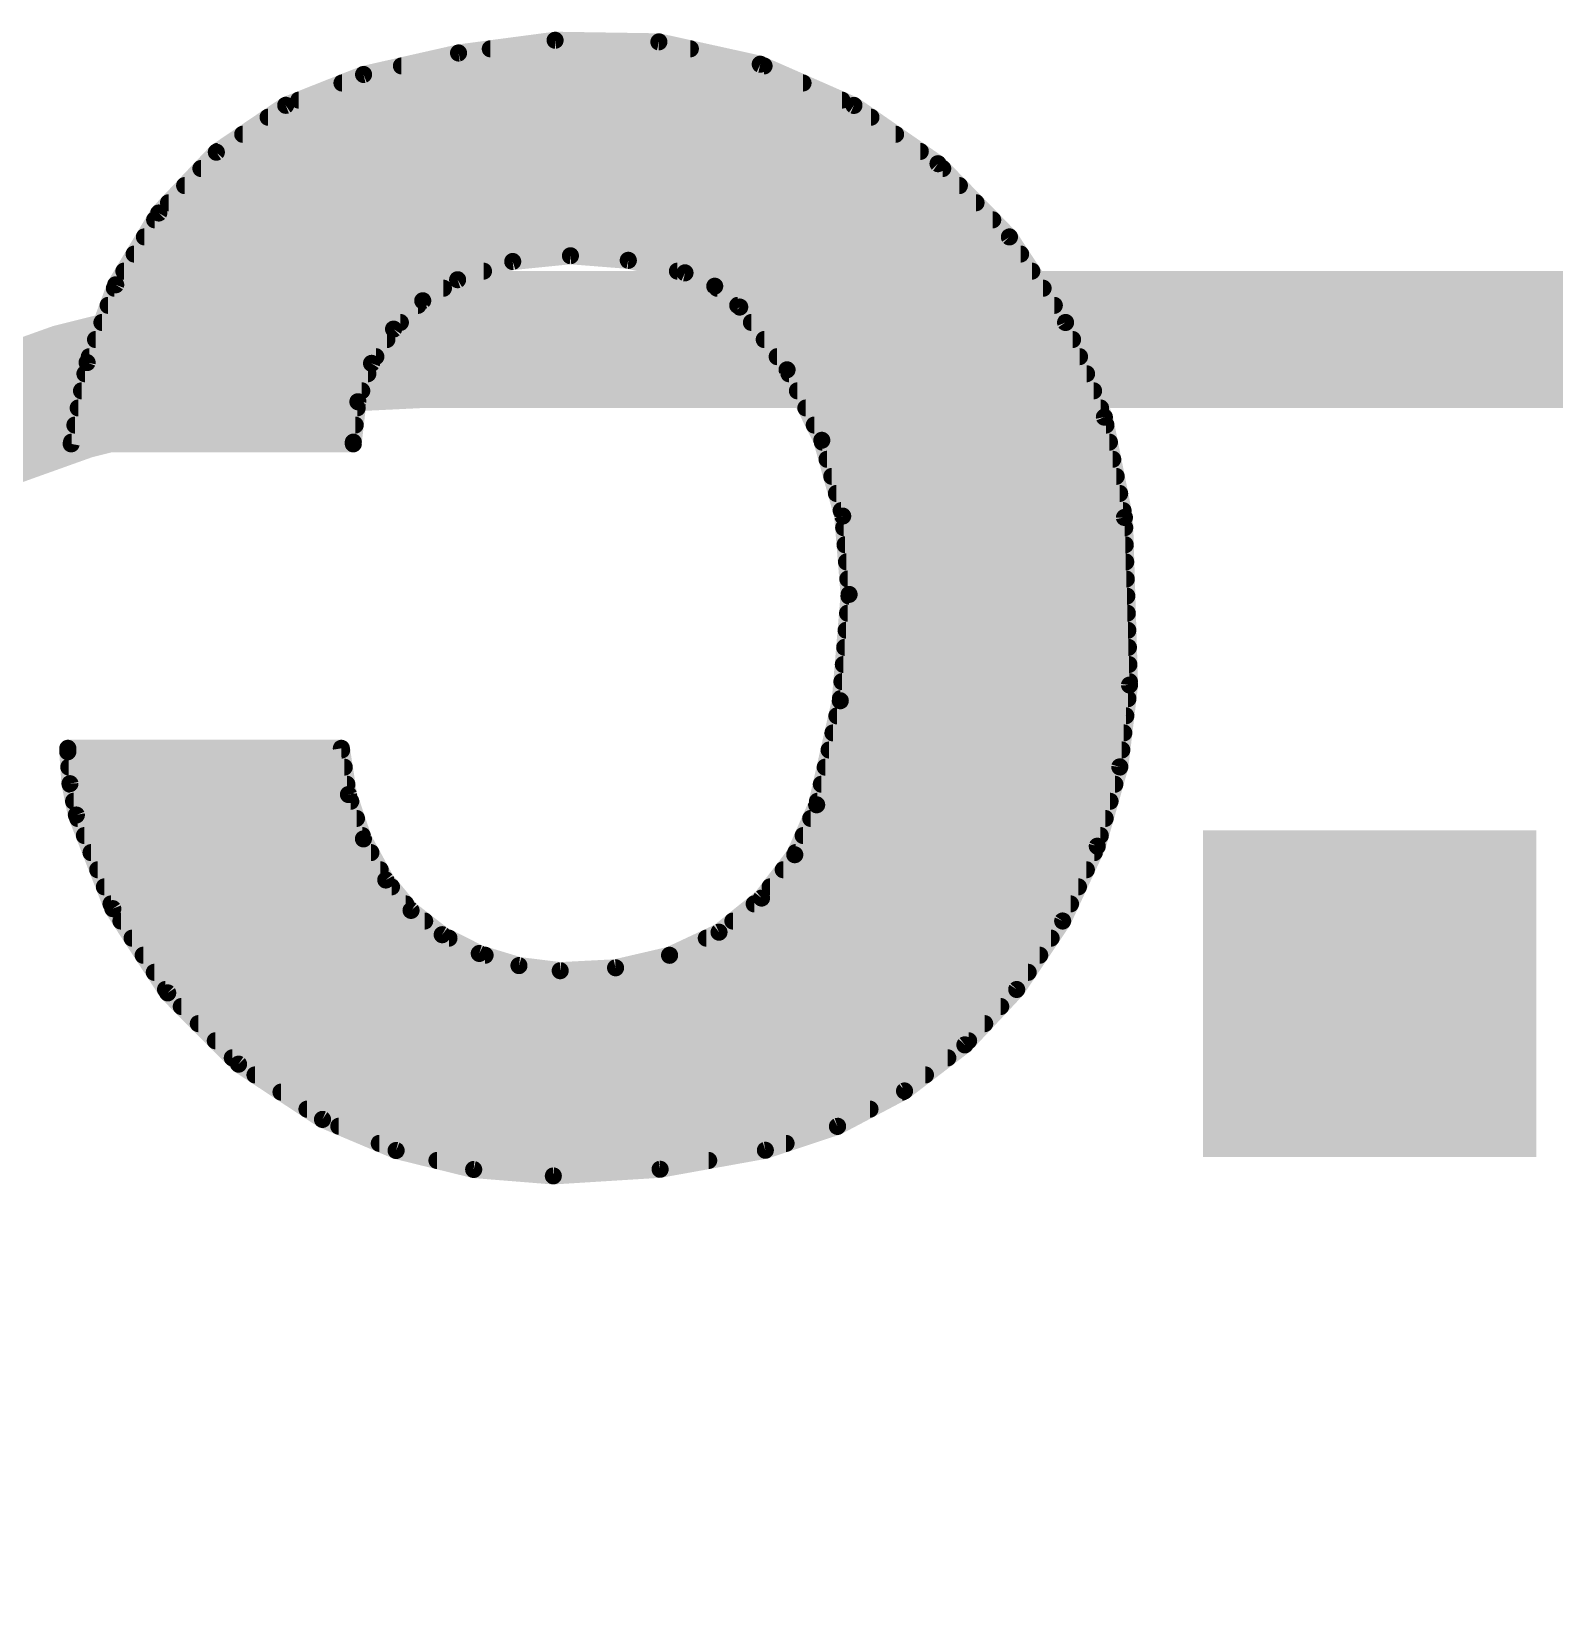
# Model space of a CAD drawing. Extents: x 0 to 48, y -23 to 79.
# Drawn here: x 18.994 to 21.256, y 40.012 to 42.367 of the extents above; entities that cross this region are included whole.
import ezdxf

# ---------------------------------------------------------------- set-up
doc = ezdxf.new("R2010")
doc.units = 0
doc.layers.add('1', color=12, linetype='CONTINUOUS')
doc.layers.add('22', color=40, linetype='CONTINUOUS')

# ---------------------------------------------------------------- blocks, each defined once
blk = doc.blocks.new('RECT')
blk.add_solid([(-0.5, -0.5), (0.5, -0.5), (-0.5, 0.5), (0.5, 0.5)])

msp = doc.modelspace()

# ---------------------------------------------------------------- linework, layer by layer
at = {"layer": '1'}
for points, const_width in [([(19.576, 41.91, 0.4142), (17.78, 40.114)], 0.2032), ([(19.576, 41.9608, 1), (19.576, 41.8592)], 0.1016), ([(19.576, 41.8592, 1), (19.576, 41.9608)], 0.1016)]:
    msp.add_lwpolyline(points, format="xyb", dxfattribs=dict(at, const_width=const_width))
at = {"layer": '1', "const_width": 0.2032}
msp.add_lwpolyline([(28.684, 41.91), (19.576, 41.91)], dxfattribs=at)
at = {"layer": '22', "const_width": 0.0254}
for points in [[(19.7714, 42.3545), (19.628, 42.3356)], [(19.9256, 42.3521), (19.7714, 42.3545)], [(20.0762, 42.3189), (19.9256, 42.3521)], [(19.628, 42.3356), (19.4869, 42.3037)], [(19.6751, 42.3418), (19.9724, 42.3418)], [(19.4869, 42.3037), (19.3712, 42.2579)], [(19.5431, 42.3164), (20.0819, 42.3164)], [(20.2153, 42.2578), (20.0762, 42.3189)], [(19.4548, 42.291), (20.1397, 42.291)], [(19.3712, 42.2579), (19.2682, 42.1883)], [(19.3906, 42.2656), (20.1975, 42.2656)], [(20.3402, 42.1712), (20.2153, 42.2578)], [(19.345, 42.2402), (20.2407, 42.2402)], [(19.3074, 42.2148), (20.2773, 42.2148)], [(19.2682, 42.1883), (19.1826, 42.098)], [(19.2699, 42.1894), (20.314, 42.1894)], [(19.2452, 42.164), (20.3473, 42.164)], [(20.4463, 42.0624), (20.3402, 42.1712)], [(19.2211, 42.1386), (20.372, 42.1386)], [(19.1826, 42.098), (19.1186, 41.9913)], [(19.1971, 42.1132), (20.3968, 42.1132)], [(19.1765, 42.0878), (20.4216, 42.0878)], [(19.1613, 42.0624), (20.4464, 42.0624)], [(20.5297, 41.9354), (20.4463, 42.0624)], [(19.146, 42.037), (20.463, 42.037)], [(19.6266, 41.9989), (19.7084, 42.0259)], [(19.7084, 42.0259), (19.7942, 42.0345)], [(19.7942, 42.0345), (19.8802, 42.0277)], [(19.8802, 42.0277), (19.9644, 42.0091)], [(19.1308, 42.0116), (19.6651, 42.0116)], [(19.5748, 41.9677), (19.6266, 41.9989)], [(19.9531, 42.0116), (20.4797, 42.0116)], [(19.9644, 42.0091), (20.0085, 41.9893)], [(19.1186, 41.9913), (19.0761, 41.8758)], [(19.1167, 41.9862), (19.6055, 41.9862)], [(20.0085, 41.9893), (20.0457, 41.9583)], [(20.0122, 41.9862), (20.4964, 41.9862)], [(19.1074, 41.9608), (19.5678, 41.9608)], [(19.5315, 41.9255), (19.5748, 41.9677)], [(20.0427, 41.9608), (20.5131, 41.9608)], [(20.0457, 41.9583), (20.116, 41.8651)], [(19.0981, 41.9354), (19.5416, 41.9354)], [(20.063, 41.9354), (20.5298, 41.9354)], [(20.5874, 41.7948), (20.5297, 41.9354)], [(19.0887, 41.91), (19.5215, 41.91)], [(19.4988, 41.8746), (19.5315, 41.9255)], [(20.0821, 41.91), (20.5402, 41.91)], [(19.0794, 41.8846), (19.5052, 41.8846)], [(20.1013, 41.8846), (20.5506, 41.8846)], [(19.0761, 41.8758), (19.0525, 41.7551)], [(19.0729, 41.8592), (19.4933, 41.8592)], [(19.4785, 41.8177), (19.4988, 41.8746)], [(20.116, 41.8651), (20.1676, 41.7604)], [(20.1189, 41.8592), (20.561, 41.8592)], [(19.0679, 41.8338), (19.4842, 41.8338)], [(20.1314, 41.8338), (20.5714, 41.8338)], [(19.4716, 41.7576), (19.4785, 41.8177)], [(19.0629, 41.8084), (19.4774, 41.8084)], [(20.1439, 41.8084), (20.5818, 41.8084)], [(20.6172, 41.6458), (20.5874, 41.7948)], [(19.058, 41.783), (19.4745, 41.783)], [(20.1564, 41.783), (20.5898, 41.783)], [(19.0525, 41.7551), (19.4716, 41.7551)], [(19.053, 41.7576), (19.4716, 41.7576)], [(19.4716, 41.7551), (19.4716, 41.7576)], [(20.1676, 41.7604), (20.1987, 41.6479)], [(20.1684, 41.7576), (20.5949, 41.7576)], [(20.1754, 41.7322), (20.5999, 41.7322)], [(20.1824, 41.7068), (20.605, 41.7068)], [(20.1894, 41.6814), (20.6101, 41.6814)], [(20.1964, 41.656), (20.6152, 41.656)], [(20.1987, 41.6479), (20.2082, 41.5315)], [(20.6248, 41.3969), (20.6172, 41.6458)], [(20.2001, 41.6306), (20.6177, 41.6306)], [(20.2022, 41.6052), (20.6184, 41.6052)], [(20.2043, 41.5798), (20.6192, 41.5798)], [(20.2063, 41.5544), (20.62, 41.5544)], [(20.2082, 41.5315), (20.1951, 41.3736)], [(20.208, 41.529), (20.6208, 41.529)], [(20.2059, 41.5036), (20.6215, 41.5036)], [(20.2038, 41.4782), (20.6223, 41.4782)], [(20.2017, 41.4528), (20.6231, 41.4528)], [(20.1996, 41.4274), (20.6239, 41.4274)], [(20.1975, 41.402), (20.6246, 41.402)], [(20.6103, 41.2753), (20.6248, 41.3969)], [(20.1951, 41.3736), (20.16, 41.2191)], [(20.1953, 41.3766), (20.6224, 41.3766)], [(20.19, 41.3512), (20.6193, 41.3512)], [(20.1842, 41.3258), (20.6163, 41.3258)], [(19.4539, 41.3029), (19.0475, 41.3029)], [(19.0475, 41.3029), (19.0475, 41.2979)], [(19.0475, 41.3004), (19.4543, 41.3004)], [(19.0475, 41.2979), (19.0507, 41.2505)], [(19.4645, 41.2342), (19.4539, 41.3029)], [(20.1785, 41.3004), (20.6133, 41.3004)], [(19.049, 41.275), (19.4582, 41.275)], [(20.1727, 41.275), (20.6102, 41.275)], [(20.5769, 41.1576), (20.6103, 41.2753)], [(19.0507, 41.2505), (19.0602, 41.2039)], [(19.0509, 41.2496), (19.4621, 41.2496)], [(20.1669, 41.2496), (20.603, 41.2496)], [(19.0561, 41.2242), (19.4678, 41.2242)], [(19.4867, 41.1684), (19.4645, 41.2342)], [(20.1612, 41.2242), (20.5958, 41.2242)], [(19.0602, 41.2039), (19.1144, 41.0648)], [(19.0622, 41.1988), (19.4764, 41.1988)], [(20.16, 41.2191), (20.1274, 41.1449)], [(20.1511, 41.1988), (20.5886, 41.1988)], [(19.0721, 41.1734), (19.485, 41.1734)], [(20.1399, 41.1734), (20.5814, 41.1734)], [(19.5199, 41.1074), (19.4867, 41.1684)], [(20.5254, 41.0465), (20.5769, 41.1576)], [(19.082, 41.148), (19.4978, 41.148)], [(20.1274, 41.1449), (20.0781, 41.0806)], [(20.1288, 41.148), (20.5724, 41.148)], [(19.0919, 41.1226), (19.5116, 41.1226)], [(19.5574, 41.0622), (19.5199, 41.1074)], [(20.1103, 41.1226), (20.5607, 41.1226)], [(19.1018, 41.0972), (19.5284, 41.0972)], [(20.0781, 41.0806), (20.0149, 41.0299)], [(20.0908, 41.0972), (20.5489, 41.0972)], [(19.1117, 41.0718), (19.5494, 41.0718)], [(19.1144, 41.0648), (19.1959, 40.9397)], [(19.6037, 41.0261), (19.5574, 41.0622)], [(20.0672, 41.0718), (20.5371, 41.0718)], [(19.1264, 41.0464), (19.5777, 41.0464)], [(20.0355, 41.0464), (20.5254, 41.0464)], [(20.4572, 40.9448), (20.5254, 41.0465)], [(19.1429, 41.021), (19.6138, 41.021)], [(19.6588, 40.9982), (19.6037, 41.0261)], [(20.0149, 41.0299), (19.9415, 40.9956)], [(19.996, 41.021), (20.5083, 41.021)], [(19.1595, 40.9956), (19.6674, 40.9956)], [(19.7178, 40.9803), (19.6588, 40.9982)], [(19.9415, 40.9956), (19.8613, 40.977)], [(19.9415, 40.9956), (20.4913, 40.9956)], [(19.176, 40.9702), (20.4742, 40.9702)], [(19.779, 40.9727), (19.7178, 40.9803)], [(19.8613, 40.977), (19.779, 40.9727)], [(19.1926, 40.9448), (20.4572, 40.9448)], [(19.1959, 40.9397), (19.3012, 40.8339)], [(20.3801, 40.8625), (20.4572, 40.9448)], [(19.2161, 40.9194), (20.4334, 40.9194)], [(19.2414, 40.894), (20.4096, 40.894)], [(19.2666, 40.8686), (20.3858, 40.8686)], [(19.2919, 40.8432), (20.3548, 40.8432)], [(20.2905, 40.7941), (20.3801, 40.8625)], [(19.3012, 40.8339), (19.4259, 40.7518)], [(19.3256, 40.8178), (20.3216, 40.8178)], [(19.3642, 40.7924), (20.2873, 40.7924)], [(20.1908, 40.7414), (20.2905, 40.7941)], [(19.4028, 40.767), (20.2392, 40.767)], [(19.4259, 40.7518), (19.5352, 40.7057)], [(19.4501, 40.7416), (20.1911, 40.7416)], [(20.0838, 40.706), (20.1908, 40.7414)], [(19.5102, 40.7162), (20.1146, 40.7162)], [(19.5352, 40.7057), (19.6505, 40.6774)], [(19.9274, 40.6778), (20.0838, 40.706)], [(19.5959, 40.6908), (19.9996, 40.6908)], [(19.6505, 40.6774), (19.7688, 40.6679)], [(19.7688, 40.6679), (19.9274, 40.6778)]]:
    msp.add_lwpolyline(points, dxfattribs=at)
at = {"layer": '22', "const_width": 0.0127}
for points in [[(19.7715, 42.3608, 1), (19.7713, 42.3482)], [(19.7722, 42.3482, 1), (19.7706, 42.3608)], [(19.927, 42.3583, 1), (19.9242, 42.3459)], [(19.9255, 42.3458, 1), (19.9257, 42.3585)], [(19.6272, 42.3419, 1), (19.6288, 42.3293)], [(19.6294, 42.3294, 1), (19.6266, 42.3418)], [(19.6751, 42.3481, 1), (19.6751, 42.3355)], [(19.9724, 42.3355, 1), (19.9724, 42.3481)], [(19.4855, 42.3099, 1), (19.4883, 42.2975)], [(19.4892, 42.2978, 1), (19.4846, 42.3096)], [(19.5431, 42.3227, 1), (19.5431, 42.3101)], [(20.0788, 42.3247, 1), (20.0736, 42.3131)], [(20.0748, 42.3127, 1), (20.0776, 42.3251)], [(20.0819, 42.3101, 1), (20.0819, 42.3227)], [(19.4548, 42.2974, 1), (19.4548, 42.2847)], [(20.1397, 42.2847, 1), (20.1397, 42.2974)], [(19.3689, 42.2638, 1), (19.3736, 42.252)], [(19.3748, 42.2527, 1), (19.3677, 42.2632)], [(19.3906, 42.2719, 1), (19.3906, 42.2593)], [(20.1975, 42.2593, 1), (20.1975, 42.2719)], [(20.2189, 42.263, 1), (20.2117, 42.2525)], [(20.2128, 42.2519, 1), (20.2179, 42.2636)], [(19.345, 42.2465, 1), (19.345, 42.2339)], [(20.2407, 42.2339, 1), (20.2407, 42.2465)], [(19.3074, 42.2212, 1), (19.3074, 42.2085)], [(20.2773, 42.2085, 1), (20.2773, 42.2212)], [(19.2646, 42.1935, 1), (19.2717, 42.183)], [(19.2699, 42.1957, 1), (19.2699, 42.1831)], [(19.2728, 42.1839, 1), (19.2636, 42.1926)], [(20.314, 42.1831, 1), (20.314, 42.1957)], [(19.2452, 42.1703, 1), (19.2452, 42.1577)], [(20.3448, 42.1756, 1), (20.3357, 42.1668)], [(20.3366, 42.166, 1), (20.3438, 42.1764)], [(20.3473, 42.1577, 1), (20.3473, 42.1703)], [(19.2211, 42.145, 1), (19.2211, 42.1323)], [(20.372, 42.1323, 1), (20.372, 42.145)], [(19.178, 42.1023, 1), (19.1872, 42.0936)], [(19.1881, 42.0947, 1), (19.1772, 42.1012)], [(19.1971, 42.1195, 1), (19.1971, 42.1069)], [(20.3968, 42.1069, 1), (20.3968, 42.1195)], [(19.1765, 42.0941, 1), (19.1765, 42.0815)], [(20.4216, 42.0815, 1), (20.4216, 42.0941)], [(19.1613, 42.0688, 1), (19.1613, 42.0561)], [(20.4516, 42.0659, 1), (20.441, 42.0589)], [(20.4418, 42.058, 1), (20.4509, 42.0669)], [(20.4464, 42.0561, 1), (20.4464, 42.0688)], [(19.146, 42.0433, 1), (19.146, 42.0307)], [(19.7078, 42.0322, 1), (19.7091, 42.0196)], [(19.7104, 42.0199, 1), (19.7064, 42.032)], [(19.7947, 42.0408, 1), (19.7937, 42.0282)], [(19.7948, 42.0282, 1), (19.7936, 42.0408)], [(19.8815, 42.0339, 1), (19.8788, 42.0215)], [(19.8797, 42.0213, 1), (19.8807, 42.034)], [(20.463, 42.0307, 1), (20.463, 42.0433)], [(19.1308, 42.0179, 1), (19.1308, 42.0053)], [(19.6246, 42.0049, 1), (19.6286, 41.9929)], [(19.6299, 41.9935, 1), (19.6233, 42.0043)], [(19.6651, 42.0053, 1), (19.6651, 42.0179)], [(19.9531, 42.0179, 1), (19.9531, 42.0053)], [(19.967, 42.0149, 1), (19.9618, 42.0033)], [(19.963, 42.0029, 1), (19.9658, 42.0153)], [(20.4797, 42.0053, 1), (20.4797, 42.0179)], [(19.1167, 41.9926, 1), (19.1167, 41.9799)], [(19.1132, 41.9946, 1), (19.124, 41.988)], [(19.1246, 41.9891, 1), (19.1126, 41.9935)], [(19.6055, 41.9799, 1), (19.6055, 41.9926)], [(20.0126, 41.9941, 1), (20.0045, 41.9844)], [(20.0059, 41.9835, 1), (20.0111, 41.9951)], [(20.0122, 41.9926, 1), (20.0122, 41.9799)], [(20.4964, 41.9799, 1), (20.4964, 41.9926)], [(19.1074, 41.9671, 1), (19.1074, 41.9545)], [(19.5678, 41.9545, 1), (19.5678, 41.9671)], [(19.5715, 41.9731, 1), (19.5781, 41.9622)], [(19.5792, 41.9631, 1), (19.5704, 41.9722)], [(20.0427, 41.9671, 1), (20.0427, 41.9545)], [(20.0508, 41.9621, 1), (20.0406, 41.9545)], [(20.0416, 41.9534, 1), (20.0498, 41.9632)], [(20.5131, 41.9545, 1), (20.5131, 41.9671)], [(19.0981, 41.9417, 1), (19.0981, 41.9291)], [(19.5416, 41.9291, 1), (19.5416, 41.9417)], [(20.063, 41.9417, 1), (20.063, 41.9291)], [(20.5356, 41.9378, 1), (20.5239, 41.933)], [(20.5244, 41.9319, 1), (20.5351, 41.9389)], [(20.5298, 41.9291, 1), (20.5298, 41.9417)], [(19.0887, 41.9164, 1), (19.0887, 41.9037)], [(19.5215, 41.9037, 1), (19.5215, 41.9164)], [(19.527, 41.9301, 1), (19.5359, 41.921)], [(19.5368, 41.9221, 1), (19.5261, 41.9289)], [(20.0821, 41.9164, 1), (20.0821, 41.9037)], [(20.5402, 41.9037, 1), (20.5402, 41.9164)], [(19.0794, 41.8909, 1), (19.0794, 41.8783)], [(19.5052, 41.8783, 1), (19.5052, 41.8909)], [(20.1013, 41.8909, 1), (20.1013, 41.8783)], [(20.5506, 41.8783, 1), (20.5506, 41.8909)], [(19.0729, 41.8655, 1), (19.0729, 41.8529)], [(19.0824, 41.8746, 1), (19.0699, 41.8771)], [(19.0702, 41.878, 1), (19.0821, 41.8736)], [(19.4934, 41.8781, 1), (19.5041, 41.8712)], [(19.5048, 41.8725, 1), (19.4928, 41.8768)], [(19.4933, 41.8529, 1), (19.4933, 41.8655)], [(20.1217, 41.8679, 1), (20.1103, 41.8623)], [(20.1109, 41.8613, 1), (20.1211, 41.8689)], [(20.1189, 41.8655, 1), (20.1189, 41.8529)], [(20.561, 41.8529, 1), (20.561, 41.8655)], [(19.0679, 41.8402, 1), (19.0679, 41.8275)], [(19.4842, 41.8275, 1), (19.4842, 41.8402)], [(20.1314, 41.8402, 1), (20.1314, 41.8275)], [(20.5714, 41.8275, 1), (20.5714, 41.8402)], [(19.4848, 41.817, 1), (19.4722, 41.8184)], [(19.4725, 41.8198, 1), (19.4845, 41.8155)], [(19.0629, 41.8147, 1), (19.0629, 41.8021)], [(19.4774, 41.8021, 1), (19.4774, 41.8147)], [(20.1439, 41.8147, 1), (20.1439, 41.8021)], [(20.5936, 41.7961, 1), (20.5812, 41.7936)], [(20.5815, 41.7924, 1), (20.5933, 41.7972)], [(20.5818, 41.8021, 1), (20.5818, 41.8147)], [(19.058, 41.7893, 1), (19.058, 41.7767)], [(19.4745, 41.7767, 1), (19.4745, 41.7893)], [(20.1564, 41.7893, 1), (20.1564, 41.7767)], [(20.5898, 41.7767, 1), (20.5898, 41.7893)], [(19.0525, 41.7614, 1), (19.0525, 41.7488)], [(19.0463, 41.7563, 1), (19.0587, 41.7539)], [(19.053, 41.764, 1), (19.053, 41.7513)], [(19.478, 41.7576, 1), (19.4653, 41.7576)], [(19.4653, 41.7583, 1), (19.4779, 41.7569)], [(19.4653, 41.7551, 1), (19.478, 41.7551)], [(19.4716, 41.7513, 1), (19.4716, 41.764)], [(19.4716, 41.7488, 1), (19.4716, 41.7614)], [(20.1737, 41.7621, 1), (20.1615, 41.7587)], [(20.1619, 41.7576, 1), (20.1733, 41.7632)], [(20.1684, 41.764, 1), (20.1684, 41.7513)], [(20.5949, 41.7513, 1), (20.5949, 41.764)], [(20.1754, 41.7385, 1), (20.1754, 41.7259)], [(20.5999, 41.7259, 1), (20.5999, 41.7385)], [(20.1824, 41.7131, 1), (20.1824, 41.7005)], [(20.605, 41.7005, 1), (20.605, 41.7131)], [(20.1894, 41.6878, 1), (20.1894, 41.6751)], [(20.6101, 41.6751, 1), (20.6101, 41.6878)], [(20.1964, 41.6623, 1), (20.1964, 41.6497)], [(20.205, 41.6484, 1), (20.1924, 41.6473)], [(20.6235, 41.646, 1), (20.6109, 41.6456)], [(20.6152, 41.6497, 1), (20.6152, 41.6623)], [(20.1926, 41.6462, 1), (20.2048, 41.6495)], [(20.2001, 41.6369, 1), (20.2001, 41.6243)], [(20.611, 41.6446, 1), (20.6234, 41.647)], [(20.6177, 41.6243, 1), (20.6177, 41.6369)], [(20.2022, 41.6116, 1), (20.2022, 41.5989)], [(20.6184, 41.5989, 1), (20.6184, 41.6116)], [(20.2043, 41.5861, 1), (20.2043, 41.5735)], [(20.6192, 41.5735, 1), (20.6192, 41.5861)], [(20.2063, 41.5607, 1), (20.2063, 41.5481)], [(20.62, 41.5481, 1), (20.62, 41.5607)], [(20.208, 41.5354, 1), (20.208, 41.5227)], [(20.2145, 41.531, 1), (20.2019, 41.532)], [(20.6208, 41.5227, 1), (20.6208, 41.5354)], [(20.2059, 41.5099, 1), (20.2059, 41.4973)], [(20.2019, 41.531, 1), (20.2145, 41.532)], [(20.6215, 41.4973, 1), (20.6215, 41.5099)], [(20.2038, 41.4845, 1), (20.2038, 41.4719)], [(20.6223, 41.4719, 1), (20.6223, 41.4845)], [(20.2017, 41.4592, 1), (20.2017, 41.4465)], [(20.6231, 41.4465, 1), (20.6231, 41.4592)], [(20.1996, 41.4337, 1), (20.1996, 41.4211)], [(20.6239, 41.4211, 1), (20.6239, 41.4337)], [(20.1975, 41.4083, 1), (20.1975, 41.3957)], [(20.6311, 41.3961, 1), (20.6185, 41.3977)], [(20.6185, 41.3967, 1), (20.6311, 41.3971)], [(20.6246, 41.3957, 1), (20.6246, 41.4083)], [(20.1888, 41.3741, 1), (20.2014, 41.3731)], [(20.2013, 41.3722, 1), (20.1889, 41.375)], [(20.1953, 41.383, 1), (20.1953, 41.3703)], [(20.6224, 41.3703, 1), (20.6224, 41.383)], [(20.19, 41.3575, 1), (20.19, 41.3449)], [(20.6193, 41.3449, 1), (20.6193, 41.3575)], [(20.1842, 41.3321, 1), (20.1842, 41.3195)], [(20.6163, 41.3195, 1), (20.6163, 41.3321)], [(19.0539, 41.3029, 1), (19.0411, 41.3029)], [(19.0411, 41.2979, 1), (19.0539, 41.2979)], [(19.0475, 41.3092, 1), (19.0475, 41.2966)], [(19.0475, 41.3068, 1), (19.0475, 41.2941)], [(19.0538, 41.2983, 1), (19.0412, 41.2975)], [(19.4602, 41.3039, 1), (19.4476, 41.3019)], [(19.4539, 41.2966, 1), (19.4539, 41.3092)], [(19.4543, 41.2941, 1), (19.4543, 41.3068)], [(20.1785, 41.3068, 1), (20.1785, 41.2941)], [(20.6133, 41.2941, 1), (20.6133, 41.3068)], [(19.049, 41.2813, 1), (19.049, 41.2687)], [(19.4582, 41.2687, 1), (19.4582, 41.2813)], [(20.1727, 41.2813, 1), (20.1727, 41.2687)], [(20.604, 41.2761, 1), (20.6166, 41.2746)], [(20.6164, 41.2736, 1), (20.6042, 41.2771)], [(20.6102, 41.2687, 1), (20.6102, 41.2813)], [(19.0569, 41.2517, 1), (19.0445, 41.2492)], [(19.0444, 41.25, 1), (19.057, 41.2509)], [(19.0509, 41.2559, 1), (19.0509, 41.2433)], [(19.4621, 41.2433, 1), (19.4621, 41.2559)], [(20.1669, 41.2559, 1), (20.1669, 41.2433)], [(20.603, 41.2433, 1), (20.603, 41.2559)], [(19.0561, 41.2306, 1), (19.0561, 41.2179)], [(19.4705, 41.2363, 1), (19.4584, 41.2322)], [(19.4582, 41.2333, 1), (19.4707, 41.2352)], [(19.4678, 41.2179, 1), (19.4678, 41.2306)], [(20.1612, 41.2306, 1), (20.1612, 41.2179)], [(20.5958, 41.2179, 1), (20.5958, 41.2306)], [(19.0661, 41.2062, 1), (19.0543, 41.2016)], [(19.054, 41.2026, 1), (19.0664, 41.2052)], [(19.0622, 41.2051, 1), (19.0622, 41.1925)], [(19.4764, 41.1925, 1), (19.4764, 41.2051)], [(20.1511, 41.2051, 1), (20.1511, 41.1925)], [(20.1538, 41.2205, 1), (20.1662, 41.2177)], [(20.1658, 41.2165, 1), (20.1542, 41.2217)], [(20.5886, 41.1925, 1), (20.5886, 41.2051)], [(19.0721, 41.1797, 1), (19.0721, 41.1671)], [(19.485, 41.1671, 1), (19.485, 41.1797)], [(20.1399, 41.1797, 1), (20.1399, 41.1671)], [(20.5814, 41.1671, 1), (20.5814, 41.1797)], [(19.4923, 41.1714, 1), (19.4811, 41.1654)], [(19.4807, 41.1664, 1), (19.4927, 41.1704)], [(20.5708, 41.1593, 1), (20.583, 41.1558)], [(20.5826, 41.1549, 1), (20.5711, 41.1602)], [(19.082, 41.1544, 1), (19.082, 41.1417)], [(19.4978, 41.1417, 1), (19.4978, 41.1544)], [(20.1216, 41.1475, 1), (20.1332, 41.1424)], [(20.1325, 41.141, 1), (20.1224, 41.1488)], [(20.1288, 41.1544, 1), (20.1288, 41.1417)], [(20.5724, 41.1417, 1), (20.5724, 41.1544)], [(19.0919, 41.1289, 1), (19.0919, 41.1163)], [(19.5116, 41.1163, 1), (19.5116, 41.1289)], [(19.5248, 41.1115, 1), (19.515, 41.1033)], [(19.5143, 41.1044, 1), (19.5255, 41.1104)], [(20.1103, 41.1289, 1), (20.1103, 41.1163)], [(20.5607, 41.1163, 1), (20.5607, 41.1289)], [(19.1018, 41.1035, 1), (19.1018, 41.0909)], [(19.5284, 41.0909, 1), (19.5284, 41.1035)], [(20.0821, 41.0756, 1), (20.0741, 41.0855)], [(20.0908, 41.1035, 1), (20.0908, 41.0909)], [(20.5489, 41.0909, 1), (20.5489, 41.1035)], [(19.1117, 41.0782, 1), (19.1117, 41.0655)], [(19.1197, 41.0683, 1), (19.1091, 41.0613)], [(19.1085, 41.0625, 1), (19.1203, 41.0671)], [(19.5494, 41.0655, 1), (19.5494, 41.0782)], [(19.5613, 41.0672, 1), (19.5535, 41.0572)], [(19.5525, 41.0582, 1), (19.5623, 41.0663)], [(20.0672, 41.0782, 1), (20.0672, 41.0655)], [(20.0731, 41.0845, 1), (20.0832, 41.0767)], [(20.5371, 41.0655, 1), (20.5371, 41.0782)], [(19.1264, 41.0527, 1), (19.1264, 41.0401)], [(19.5777, 41.0401, 1), (19.5777, 41.0527)], [(20.0355, 41.0527, 1), (20.0355, 41.0401)], [(20.5197, 41.0491, 1), (20.5312, 41.0438)], [(20.5307, 41.0429, 1), (20.5201, 41.05)], [(20.5254, 41.0401, 1), (20.5254, 41.0527)], [(19.1429, 41.0273, 1), (19.1429, 41.0147)], [(19.6066, 41.0318, 1), (19.6008, 41.0204)], [(19.5998, 41.0211, 1), (19.6076, 41.0311)], [(19.6138, 41.0147, 1), (19.6138, 41.0273)], [(19.996, 41.0273, 1), (19.996, 41.0147)], [(20.011, 41.0348, 1), (20.0189, 41.0249)], [(20.0176, 41.0241, 1), (20.0123, 41.0356)], [(20.5083, 41.0147, 1), (20.5083, 41.0273)], [(19.1595, 41.002, 1), (19.1595, 40.9893)], [(19.6606, 41.0043, 1), (19.6569, 40.9922)], [(19.6559, 40.9926, 1), (19.6616, 41.0039)], [(19.6674, 40.9893, 1), (19.6674, 41.002)], [(19.9415, 41.002, 1), (19.9415, 40.9893)], [(19.9388, 41.0014, 1), (19.9442, 40.9898)], [(19.9429, 40.9894, 1), (19.9401, 41.0018)], [(20.4913, 40.9893, 1), (20.4913, 41.002)], [(19.176, 40.9766, 1), (19.176, 40.9639)], [(19.7185, 40.9866, 1), (19.717, 40.974)], [(19.7159, 40.9742, 1), (19.7196, 40.9863)], [(19.7787, 40.979, 1), (19.7793, 40.9664)], [(19.7782, 40.9664, 1), (19.7798, 40.979)], [(19.8598, 40.9831, 1), (19.8627, 40.9708)], [(19.8616, 40.9706, 1), (19.8609, 40.9833)], [(20.4742, 40.9639, 1), (20.4742, 40.9766)], [(19.1926, 40.9511, 1), (19.1926, 40.9385)], [(19.2004, 40.9442, 1), (19.1914, 40.9352)], [(20.4519, 40.9483, 1), (20.4625, 40.9413)], [(20.4618, 40.9405, 1), (20.4526, 40.9491)], [(20.4572, 40.9385, 1), (20.4572, 40.9511)], [(19.1906, 40.9362, 1), (19.2012, 40.9432)], [(19.2161, 40.9258, 1), (19.2161, 40.9131)], [(20.4334, 40.9131, 1), (20.4334, 40.9258)], [(19.2414, 40.9004, 1), (19.2414, 40.8877)], [(20.4096, 40.8877, 1), (20.4096, 40.9004)], [(19.2666, 40.8749, 1), (19.2666, 40.8623)], [(20.3858, 40.8623, 1), (20.3858, 40.8749)], [(19.2919, 40.8496, 1), (19.2919, 40.8369)], [(20.3548, 40.8369, 1), (20.3548, 40.8496)], [(20.3755, 40.8668, 1), (20.3848, 40.8582)], [(20.384, 40.8575, 1), (20.3763, 40.8676)], [(19.3047, 40.8392, 1), (19.2977, 40.8286)], [(19.2967, 40.8294, 1), (19.3057, 40.8384)], [(19.3256, 40.8242, 1), (19.3256, 40.8115)], [(20.3216, 40.8115, 1), (20.3216, 40.8242)], [(19.3642, 40.7987, 1), (19.3642, 40.7861)], [(20.2867, 40.7991, 1), (20.2944, 40.789)], [(20.2873, 40.7861, 1), (20.2873, 40.7987)], [(20.2935, 40.7885, 1), (20.2876, 40.7997)], [(19.4028, 40.7734, 1), (19.4028, 40.7607)], [(19.4284, 40.7577, 1), (19.4234, 40.7459)], [(19.4224, 40.7465, 1), (19.4294, 40.7571)], [(20.2392, 40.7607, 1), (20.2392, 40.7734)], [(19.4501, 40.748, 1), (19.4501, 40.7353)], [(20.1879, 40.7471, 1), (20.1938, 40.7358)], [(20.1928, 40.7354, 1), (20.1888, 40.7475)], [(20.1911, 40.7353, 1), (20.1911, 40.748)], [(19.5102, 40.7225, 1), (19.5102, 40.7099)], [(19.5367, 40.7118, 1), (19.5337, 40.6995)], [(19.5328, 40.6998, 1), (19.5377, 40.7115)], [(20.0818, 40.712, 1), (20.0858, 40.7)], [(20.0849, 40.6998, 1), (20.0827, 40.7122)], [(20.1146, 40.7099, 1), (20.1146, 40.7225)], [(19.5959, 40.6972, 1), (19.5959, 40.6845)], [(19.9996, 40.6845, 1), (19.9996, 40.6972)], [(19.651, 40.6838, 1), (19.65, 40.6711)], [(19.649, 40.6713, 1), (19.652, 40.6836)], [(19.7684, 40.6742, 1), (19.7692, 40.6616)], [(19.7683, 40.6616, 1), (19.7693, 40.6742)], [(19.9263, 40.684, 1), (19.9285, 40.6715)], [(19.9278, 40.6714, 1), (19.927, 40.6841)]]:
    msp.add_lwpolyline(points, format="xyb", dxfattribs=at)

# ---------------------------------------------------------------- block references
at = {"layer": '22', "xscale": 0.4953, "yscale": 0.4851, "rotation": 180}
msp.add_blockref('RECT', (20.9817, 40.9385), dxfattribs=at)

doc.saveas('drawing.dxf')
